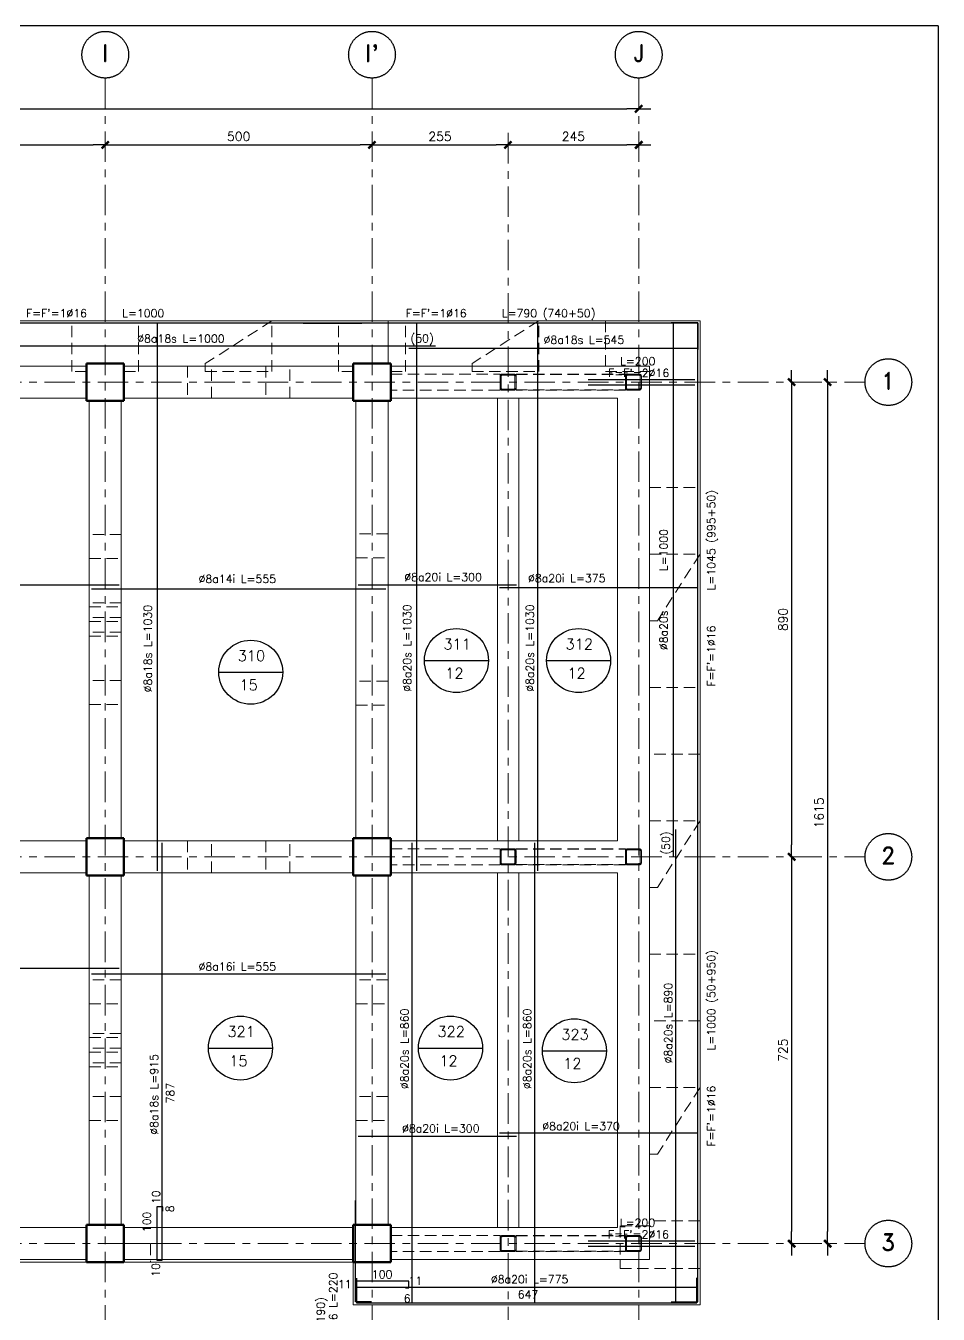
# Model space of a CAD drawing. Extents: x -4 to 6083, y -4 to 8624.
# Drawn here: x 4372 to 6083, y 6202 to 8618 of the extents above; entities that cross this region are included whole.
import ezdxf
from ezdxf.enums import TextEntityAlignment as Align
from ezdxf.xclip import XClip

# ---------------------------------------------------------------- set-up
doc = ezdxf.new("R2010")
doc.units = 0
doc.header["$LTSCALE"] = 45
doc.header["$MEASUREMENT"] = 0
doc.header["$XCLIPFRAME"] = 0
doc.linetypes.add('2017_67-102$0$Grid Line', pattern=[2.2225, 1.27, -0.3175, 0.3175, -0.3175])
doc.linetypes.add('2017_67-102$0$RLE-PROYECCION', pattern=[0.71438, 0.47625, -0.23813])
doc.layers.get('0').update_dxf_attribs({"linetype": 'CONTINUOUS'})
for name, color, linetype in [('2017_67-102$0$RLA-COTAS', 2, 'CONTINUOUS'), ('fe', 7, 'CONTINUOUS'), ('RLA-FORMATO', 7, 'CONTINUOUS'), ('RLA-LOSAS', 3, 'CONTINUOUS'), ('TEXTOS-SM', 3, 'CONTINUOUS'), ('TEXTOS50A', 3, 'CONTINUOUS')]:
    doc.layers.add(name, color=color, linetype=linetype)
for name, color, linetype, lineweight in [('2017_67-102$0$RLE-EJE', 3, 'CONTINUOUS', 25), ('2017_67-102$0$RLE-EJES', 1, '2017_67-102$0$Grid Line', 9), ('2017_67-102$0$RLE-LOSA', 3, 'CONTINUOUS', 15), ('2017_67-102$0$RLE-PILAR', 3, 'CONTINUOUS', 50), ('2017_67-102$0$RLE-PROYECCION', 2, '2017_67-102$0$RLE-PROYECCION', 15), ('2017_67-102$0$RLE-VIGA', 3, 'CONTINUOUS', 15)]:
    doc.layers.add(name, color=color, linetype=linetype, lineweight=lineweight)
doc.styles.add('2017_67-102$0$ROMAND', font='romand', dxfattribs={"height": 31.5})
doc.styles.add('2017_67-102$0$ROMANS', font='ROMANS.shx', dxfattribs={"height": 16.875})
doc.styles.add('ROMAND', font='romand', dxfattribs={"height": 31.5})
doc.styles.add('ROMANS0', font='romans.shx')
doc.dimstyles.new('2017_67-102$0$ING-75', dxfattribs={"dimscale": 75, "dimtxt": 0.27, "dimasz": 0.3, "dimexe": 0, "dimexo": 0, "dimgap": 0.1, "dimtad": 1, "dimdec": 1, "dimzin": 12, "dimdsep": 46, "dimtxsty": '2017_67-102$0$ROMANS', "dimblk": '2017_67-102$0$TICK1', "dimblk1": '2017_67-102$0$TICK1', "dimblk2": '2017_67-102$0$TICK1', "dimcen": 0.09, "dimclrd": 2, "dimclre": 1, "dimclrt": 3, "dimadec": 0, "dimazin": 0, "dimtfac": 1, "dimtdec": 0, "dimtix": 1, "dimtmove": 2, "dimatfit": 3, "dimldrblk": '2017_67-102$0$TICK1', "dimfxl": 0, "dimfxlon": 1, "dimtolj": 1, "dimtzin": 0, "dimarcsym": 0})

# ---------------------------------------------------------------- blocks, each defined once
blk = doc.blocks.new('2017_67-102$0$RLA-VIGAS-CAJONES - V_M_ 300x300x5-397154-2º')
at = {"layer": '2017_67-102$0$RLE-PROYECCION'}
for p, q in [((2375.5, 424.7), (2580.5, 424.7)), ((2375.5, 395.7), (2580.5, 395.7))]:
    blk.add_line(p, q, dxfattribs=at)
blk = doc.blocks.new('2017_67-102$0$RLA-VIGAS-CAJONES - V_M_ 300x300x5-394662-2º')
at = {"layer": '2017_67-102$0$RLE-PROYECCION'}
for p, q in [((2375.5, -1190.3), (2580.5, -1190.3)), ((2375.5, -1219.3), (2580.5, -1219.3))]:
    blk.add_line(p, q, dxfattribs=at)
blk = doc.blocks.new('2017_67-102$0$RLA-VIGAS-CAJONES - V_M_ 300x300x5-438199-2º')
at = {"layer": '2017_67-102$0$RLE-PROYECCION'}
for p, q in [((2375.3, -465.3), (2580.5, -465.3)), ((2375.3, -494.3), (2580.5, -494.3))]:
    blk.add_line(p, q, dxfattribs=at)
blk = doc.blocks.new('2017_67-102$0$TICK1')
at = {"color": 2}
for points in [[(0, 0), (-1, 0)], [(0, 0), (1, 0)]]:
    blk.add_lwpolyline(points, dxfattribs=at)
at = {"color": 2, "const_width": 0.2}
blk.add_lwpolyline([(-0.3, -0.3), (0.3, 0.3)], dxfattribs=at)
blk = doc.blocks.new('*D76')
at = {"layer": '2017_67-102$0$RLA-COTAS', "color": 2, "lineweight": -2, "transparency": 16777216}
blk.add_line((557.5, 4772.5), (5512.5, 4772.5), dxfattribs=at)
at = {"layer": '2017_67-102$0$RLA-COTAS', "color": 2, "lineweight": -2, "transparency": 16777216, "xscale": 22.5, "yscale": 22.5, "zscale": 22.5, "rotation": 180}
blk.add_blockref('2017_67-102$0$TICK1', (535, 4772.5), dxfattribs=at)
at = {"layer": '2017_67-102$0$RLA-COTAS', "color": 2, "lineweight": -2, "transparency": 16777216, "xscale": 22.5, "yscale": 22.5, "zscale": 22.5}
blk.add_blockref('2017_67-102$0$TICK1', (5535, 4772.5), dxfattribs=at)
at = {"layer": '2017_67-102$0$RLA-COTAS', "color": 3, "transparency": 16777216, "insert": (3035, 4788.4), "char_height": 16.88, "attachment_point": 5, "style": '2017_67-102$0$ROMANS'}
blk.add_mtext('\\A1;5000', dxfattribs=at)
blk = doc.blocks.new('*D85')
at = {"layer": '2017_67-102$0$RLA-COTAS', "color": 2, "lineweight": -2, "transparency": 16777216}
blk.add_line((4057.5, 4705), (4512.5, 4705), dxfattribs=at)
at = {"layer": '2017_67-102$0$RLA-COTAS', "color": 2, "lineweight": -2, "transparency": 16777216, "xscale": 22.5, "yscale": 22.5, "zscale": 22.5, "rotation": 180}
blk.add_blockref('2017_67-102$0$TICK1', (4035, 4705), dxfattribs=at)
at = {"layer": '2017_67-102$0$RLA-COTAS', "color": 2, "lineweight": -2, "transparency": 16777216, "xscale": 22.5, "yscale": 22.5, "zscale": 22.5}
blk.add_blockref('2017_67-102$0$TICK1', (4535, 4705), dxfattribs=at)
at = {"layer": '2017_67-102$0$RLA-COTAS', "color": 3, "transparency": 16777216, "insert": (4285, 4720.9), "char_height": 16.88, "attachment_point": 5, "style": '2017_67-102$0$ROMANS'}
blk.add_mtext('\\A1;500', dxfattribs=at)
blk = doc.blocks.new('*D86')
at = {"layer": '2017_67-102$0$RLA-COTAS', "color": 2, "lineweight": -2, "transparency": 16777216}
blk.add_line((4557.5, 4705), (5012.5, 4705), dxfattribs=at)
at = {"layer": '2017_67-102$0$RLA-COTAS', "color": 2, "lineweight": -2, "transparency": 16777216, "xscale": 22.5, "yscale": 22.5, "zscale": 22.5, "rotation": 180}
blk.add_blockref('2017_67-102$0$TICK1', (4535, 4705), dxfattribs=at)
at = {"layer": '2017_67-102$0$RLA-COTAS', "color": 2, "lineweight": -2, "transparency": 16777216, "xscale": 22.5, "yscale": 22.5, "zscale": 22.5}
blk.add_blockref('2017_67-102$0$TICK1', (5035, 4705), dxfattribs=at)
at = {"layer": '2017_67-102$0$RLA-COTAS', "color": 3, "transparency": 16777216, "insert": (4785, 4720.9), "char_height": 16.88, "attachment_point": 5, "style": '2017_67-102$0$ROMANS'}
blk.add_mtext('\\A1;500', dxfattribs=at)
blk = doc.blocks.new('*D87')
at = {"layer": '2017_67-102$0$RLA-COTAS', "color": 2, "lineweight": -2, "transparency": 16777216}
blk.add_line((5057.5, 4705), (5267.5, 4705), dxfattribs=at)
at = {"layer": '2017_67-102$0$RLA-COTAS', "color": 2, "lineweight": -2, "transparency": 16777216, "xscale": 22.5, "yscale": 22.5, "zscale": 22.5, "rotation": 180}
blk.add_blockref('2017_67-102$0$TICK1', (5035, 4705), dxfattribs=at)
at = {"layer": '2017_67-102$0$RLA-COTAS', "color": 2, "lineweight": -2, "transparency": 16777216, "xscale": 22.5, "yscale": 22.5, "zscale": 22.5}
blk.add_blockref('2017_67-102$0$TICK1', (5290, 4705), dxfattribs=at)
at = {"layer": '2017_67-102$0$RLA-COTAS', "color": 3, "transparency": 16777216, "insert": (5162.5, 4720.9), "char_height": 16.88, "attachment_point": 5, "style": '2017_67-102$0$ROMANS'}
blk.add_mtext('\\A1;255', dxfattribs=at)
blk = doc.blocks.new('*D88')
at = {"layer": '2017_67-102$0$RLA-COTAS', "color": 2, "lineweight": -2, "transparency": 16777216}
blk.add_line((5312.5, 4705), (5512.5, 4705), dxfattribs=at)
at = {"layer": '2017_67-102$0$RLA-COTAS', "color": 2, "lineweight": -2, "transparency": 16777216, "xscale": 22.5, "yscale": 22.5, "zscale": 22.5, "rotation": 180}
blk.add_blockref('2017_67-102$0$TICK1', (5290, 4705), dxfattribs=at)
at = {"layer": '2017_67-102$0$RLA-COTAS', "color": 2, "lineweight": -2, "transparency": 16777216, "xscale": 22.5, "yscale": 22.5, "zscale": 22.5}
blk.add_blockref('2017_67-102$0$TICK1', (5535, 4705), dxfattribs=at)
at = {"layer": '2017_67-102$0$RLA-COTAS', "color": 3, "transparency": 16777216, "insert": (5412.5, 4720.9), "char_height": 16.88, "attachment_point": 5, "style": '2017_67-102$0$ROMANS'}
blk.add_mtext('\\A1;245', dxfattribs=at)
blk = doc.blocks.new('*D109')
at = {"layer": '2017_67-102$0$RLA-COTAS', "color": 2, "lineweight": -2, "transparency": 16777216}
blk.add_line((5821.6, 4237.8), (5821.6, 3392.8), dxfattribs=at)
at = {"layer": '2017_67-102$0$RLA-COTAS', "color": 2, "lineweight": -2, "transparency": 16777216, "xscale": 22.5, "yscale": 22.5, "zscale": 22.5}
for p, rotation in [((5821.6, 4260.3), 90), ((5821.6, 3370.3), 270)]:
    blk.add_blockref('2017_67-102$0$TICK1', p, dxfattribs=dict(at, rotation=rotation))
at = {"layer": '2017_67-102$0$RLA-COTAS', "color": 3, "transparency": 16777216, "insert": (5805.6, 3815.3), "char_height": 16.88, "attachment_point": 5, "rotation": 90, "style": '2017_67-102$0$ROMANS'}
blk.add_mtext('\\A1;890', dxfattribs=at)
blk = doc.blocks.new('*D110')
at = {"layer": '2017_67-102$0$RLA-COTAS', "color": 2, "lineweight": -2, "transparency": 16777216}
blk.add_line((5821.6, 3347.8), (5821.6, 2667.8), dxfattribs=at)
at = {"layer": '2017_67-102$0$RLA-COTAS', "color": 2, "lineweight": -2, "transparency": 16777216, "xscale": 22.5, "yscale": 22.5, "zscale": 22.5}
for p, rotation in [((5821.6, 3370.3), 90), ((5821.6, 2645.3), 270)]:
    blk.add_blockref('2017_67-102$0$TICK1', p, dxfattribs=dict(at, rotation=rotation))
at = {"layer": '2017_67-102$0$RLA-COTAS', "color": 3, "transparency": 16777216, "insert": (5805.6, 3007.8), "char_height": 16.88, "attachment_point": 5, "rotation": 90, "style": '2017_67-102$0$ROMANS'}
blk.add_mtext('\\A1;725', dxfattribs=at)
blk = doc.blocks.new('*D124')
at = {"layer": '2017_67-102$0$RLA-COTAS', "color": 2, "lineweight": -2, "transparency": 16777216}
blk.add_line((5889.1, 4237.8), (5889.1, 2667.8), dxfattribs=at)
at = {"layer": '2017_67-102$0$RLA-COTAS', "color": 2, "lineweight": -2, "transparency": 16777216, "xscale": 22.5, "yscale": 22.5, "zscale": 22.5}
for p, rotation in [((5889.1, 4260.3), 90), ((5889.1, 2645.3), 270)]:
    blk.add_blockref('2017_67-102$0$TICK1', p, dxfattribs=dict(at, rotation=rotation))
at = {"layer": '2017_67-102$0$RLA-COTAS', "color": 3, "transparency": 16777216, "insert": (5873.1, 3452.8), "char_height": 16.88, "attachment_point": 5, "rotation": 90, "style": '2017_67-102$0$ROMANS'}
blk.add_mtext('\\A1;1615', dxfattribs=at)
blk = doc.blocks.new('2017_67-102')
at = {"layer": '2017_67-102$0$RLE-EJE'}
for centre in [(4534.97, 4874.08), (5034.97, 4874.08), (5534.97, 4874.08), (6002.98, 4260.35), (6002.98, 3370.35), (6002.98, 2645.33)]:
    blk.add_circle(centre, 43.75, dxfattribs=at)
at = {"layer": '2017_67-102$0$RLE-EJES'}
for p, q in [((4534.97, 4830.33), (4534.97, 1748.33)), ((5034.97, 4830.33), (5034.97, 1748.33)), ((5534.97, 4830.33), (5534.97, 1748.33)), ((5289.97, 4727.35), (5289.97, 1860.35)), ((120.23, 4260.35), (5959.23, 4260.35)), ((120.23, 3370.35), (5959.23, 3370.35)), ((120.23, 2645.33), (5959.23, 2645.33))]:
    blk.add_line(p, q, dxfattribs=at)
at = {"layer": '2017_67-102$0$RLE-LOSA'}
for p, q in [((499.97, 4375.33), (5064.97, 4375.33)), ((5064.97, 4375.33), (5064.97, 4295.33)), ((5064.97, 4375.33), (5649.96, 4375.33)), ((5649.96, 4375.33), (5649.96, 2530.33)), ((5064.97, 3405.35), (5064.97, 3405.33)), ((4499.97, 2610.33), (3569.97, 2610.33)), ((4999.97, 2610.35), (4569.97, 2610.35)), ((4999.97, 2610.33), (4999.97, 2530.33)), ((5649.96, 2530.33), (4999.97, 2530.33))]:
    blk.add_line(p, q, dxfattribs=at)
at = {"layer": '2017_67-102$0$RLE-PILAR'}
for p, q in [((4499.97, 4295.33), (4569.97, 4295.33)), ((4499.97, 4225.33), (4499.97, 4295.33)), ((4569.97, 4295.33), (4569.97, 4225.33)), ((4999.97, 4295.33), (5069.97, 4295.33)), ((4999.97, 4225.33), (4999.97, 4295.33)), ((5069.97, 4295.33), (5069.97, 4225.33)), ((4569.97, 4225.33), (4499.97, 4225.33)), ((5069.97, 4225.33), (4999.97, 4225.33)), ((4499.97, 3405.33), (4569.97, 3405.33)), ((4499.97, 3335.33), (4499.97, 3405.33)), ((4569.97, 3405.33), (4569.97, 3335.33)), ((4999.97, 3405.33), (5069.97, 3405.33)), ((4999.97, 3335.33), (4999.97, 3405.33)), ((5069.97, 3405.33), (5069.97, 3335.33)), ((4569.97, 3335.33), (4499.97, 3335.33)), ((5069.97, 3335.33), (4999.97, 3335.33)), ((4499.97, 2680.33), (4569.97, 2680.33)), ((4499.97, 2610.33), (4499.97, 2680.33)), ((4569.97, 2680.33), (4569.97, 2610.33)), ((4999.97, 2680.33), (5069.97, 2680.33)), ((4999.97, 2610.33), (4999.97, 2680.33)), ((5069.97, 2680.33), (5069.97, 2610.33)), ((4569.97, 2610.33), (4499.97, 2610.33)), ((5069.97, 2610.33), (4999.97, 2610.33))]:
    blk.add_line(p, q, dxfattribs=at)
at = {"layer": '2017_67-102$0$RLE-PROYECCION'}
for p, q in [((4689.13, 4290.35), (4689.13, 4230.35)), ((4734.13, 4230.35), (4734.13, 4290.35)), ((4835.8, 4290.35), (4835.8, 4230.35)), ((4880.8, 4230.35), (4880.8, 4290.35)), ((5069.97, 4275.35), (5274.97, 4275.35)), ((5274.97, 4274.35), (5274.97, 4246.35)), ((5274.97, 4249.35), (5274.97, 4271.35)), ((5274.97, 4271.35), (5274.97, 4249.35)), ((5276.97, 4271.35), (5276.97, 4249.35)), ((5276.97, 4249.35), (5276.97, 4271.35)), ((5278.97, 4275.35), (5300.97, 4275.35)), ((5300.97, 4275.35), (5278.97, 4275.35)), ((5300.97, 4273.35), (5278.97, 4273.35)), ((5278.97, 4273.35), (5300.97, 4273.35)), ((5302.97, 4249.35), (5302.97, 4271.35)), ((5302.97, 4271.35), (5302.97, 4249.35)), ((5304.97, 4275.35), (5509.96, 4275.35)), ((5304.97, 4274.35), (5304.97, 4246.35)), ((5304.97, 4246.35), (5304.97, 4274.35)), ((5304.97, 4246.35), (5304.97, 4274.35)), ((5304.97, 4274.35), (5304.97, 4246.35)), ((5304.97, 4271.35), (5304.97, 4249.35)), ((5304.97, 4249.35), (5304.97, 4271.35)), ((5509.96, 4246.35), (5509.96, 4274.35)), ((5509.96, 4274.35), (5509.96, 4246.35)), ((5509.96, 4274.35), (5509.96, 4246.35)), ((5509.96, 4246.35), (5509.96, 4274.35)), ((5509.96, 4249.35), (5509.96, 4271.35)), ((5509.96, 4271.35), (5509.96, 4249.35)), ((5511.96, 4271.35), (5511.96, 4249.35)), ((5511.96, 4249.35), (5511.96, 4271.35)), ((5513.96, 4275.35), (5535.96, 4275.35)), ((5535.96, 4275.35), (5513.96, 4275.35)), ((5535.96, 4273.35), (5513.96, 4273.35)), ((5513.96, 4273.35), (5535.96, 4273.35)), ((5537.96, 4249.35), (5537.96, 4271.35)), ((5537.96, 4271.35), (5537.96, 4249.35)), ((5539.96, 4271.35), (5539.96, 4249.35)), ((5539.96, 4249.35), (5539.96, 4271.35)), ((5274.97, 4245.35), (5069.97, 4245.35)), ((5278.97, 4247.35), (5300.97, 4247.35)), ((5300.97, 4247.35), (5278.97, 4247.35)), ((5300.97, 4245.35), (5278.97, 4245.35)), ((5278.97, 4245.35), (5300.97, 4245.35)), ((5509.96, 4245.35), (5304.97, 4245.35)), ((5513.96, 4247.35), (5535.96, 4247.35)), ((5535.96, 4247.35), (5513.96, 4247.35)), ((5535.96, 4245.35), (5513.96, 4245.35)), ((5513.96, 4245.35), (5535.96, 4245.35)), ((4564.97, 3974.51), (4504.97, 3974.51)), ((5064.97, 3976.18), (5004.97, 3976.18)), ((4504.97, 3929.51), (4564.97, 3929.51)), ((5004.97, 3931.18), (5064.97, 3931.18)), ((4564.97, 3846.6), (4504.97, 3846.6)), ((4504.97, 3839.1), (4564.97, 3839.1)), ((4564.97, 3819.1), (4504.97, 3819.1)), ((4504.97, 3811.6), (4564.97, 3811.6)), ((4564.97, 3791.6), (4504.97, 3791.6)), ((4504.97, 3784.1), (4564.97, 3784.1)), ((4564.97, 3701.18), (4504.97, 3701.18)), ((5064.97, 3699.51), (5004.97, 3699.51)), ((4504.97, 3656.18), (4564.97, 3656.18)), ((5004.97, 3654.51), (5064.97, 3654.51)), ((4689.13, 3400.35), (4689.13, 3340.35)), ((4734.13, 3340.35), (4734.13, 3400.35)), ((4835.8, 3400.35), (4835.8, 3340.35)), ((4880.8, 3340.35), (4880.8, 3400.35)), ((5069.97, 3385.35), (5275.15, 3385.35)), ((5275.15, 3384.35), (5275.15, 3356.35)), ((5300.97, 3385.35), (5278.97, 3385.35)), ((5278.97, 3385.34), (5300.97, 3385.34)), ((5278.97, 3383.35), (5300.97, 3383.35)), ((5300.97, 3383.34), (5278.97, 3383.34)), ((5304.78, 3385.35), (5509.97, 3385.35)), ((5304.78, 3384.35), (5304.78, 3356.35)), ((5304.78, 3356.35), (5304.78, 3384.35)), ((5304.78, 3356.35), (5304.78, 3384.35)), ((5304.78, 3384.35), (5304.78, 3356.35)), ((5509.97, 3356.35), (5509.97, 3384.35)), ((5509.97, 3384.35), (5509.97, 3356.35)), ((5509.97, 3384.35), (5509.97, 3356.35)), ((5509.97, 3356.35), (5509.97, 3384.35)), ((5535.96, 3385.35), (5513.96, 3385.35)), ((5513.96, 3385.33), (5535.96, 3385.33)), ((5513.96, 3383.35), (5535.96, 3383.35)), ((5535.96, 3383.33), (5513.96, 3383.33)), ((5274.97, 3381.34), (5274.97, 3381.35)), ((5274.97, 3381.35), (5274.97, 3359.35)), ((5274.97, 3359.34), (5274.97, 3381.34)), ((5276.97, 3359.35), (5276.97, 3381.35)), ((5276.97, 3381.34), (5276.97, 3359.34)), ((5302.97, 3381.35), (5302.97, 3359.35)), ((5302.97, 3359.34), (5302.97, 3381.34)), ((5304.97, 3381.35), (5304.97, 3381.34)), ((5304.97, 3359.35), (5304.97, 3381.35)), ((5304.97, 3381.34), (5304.97, 3359.34)), ((5509.96, 3381.33), (5509.96, 3381.35)), ((5509.96, 3381.35), (5509.96, 3359.35)), ((5509.96, 3359.33), (5509.96, 3381.33)), ((5511.96, 3359.35), (5511.96, 3381.35)), ((5511.96, 3381.33), (5511.96, 3359.33)), ((5537.96, 3381.35), (5537.96, 3359.35)), ((5537.96, 3359.33), (5537.96, 3381.33)), ((5539.96, 3381.35), (5539.96, 3381.33)), ((5539.96, 3359.35), (5539.96, 3381.35)), ((5539.96, 3381.33), (5539.96, 3359.33)), ((5275.15, 3355.35), (5069.97, 3355.35)), ((5300.97, 3357.35), (5278.97, 3357.35)), ((5278.97, 3357.34), (5300.97, 3357.34)), ((5278.97, 3355.35), (5300.97, 3355.35)), ((5300.97, 3355.34), (5278.97, 3355.34)), ((5509.97, 3355.35), (5304.78, 3355.35)), ((5535.96, 3357.35), (5513.96, 3357.35)), ((5513.96, 3357.33), (5535.96, 3357.33)), ((5513.96, 3355.35), (5535.96, 3355.35)), ((5535.96, 3355.33), (5513.96, 3355.33)), ((4564.97, 3139.51), (4504.97, 3139.51)), ((5064.97, 3139.51), (5004.97, 3139.51)), ((4504.97, 3094.51), (4564.97, 3094.51)), ((5004.97, 3094.51), (5064.97, 3094.51)), ((4564.97, 3039.09), (4504.97, 3039.09)), ((4504.97, 3031.59), (4564.97, 3031.59)), ((4564.97, 3011.59), (4504.97, 3011.59)), ((4504.97, 3004.09), (4564.97, 3004.09)), ((4564.97, 2984.09), (4504.97, 2984.09)), ((4504.97, 2976.59), (4564.97, 2976.59)), ((4564.97, 2921.17), (4504.97, 2921.17)), ((5064.97, 2921.17), (5004.97, 2921.17)), ((4504.97, 2876.17), (4564.97, 2876.17)), ((5004.97, 2876.17), (5064.97, 2876.17)), ((5069.97, 2660.35), (5274.97, 2660.35)), ((5274.97, 2659.35), (5274.97, 2631.35)), ((5274.97, 2659.35), (5274.97, 2631.35)), ((5278.97, 2660.34), (5300.97, 2660.34)), ((5300.97, 2660.33), (5278.97, 2660.33)), ((5300.97, 2658.34), (5278.97, 2658.34)), ((5278.97, 2658.33), (5300.97, 2658.33)), ((5304.97, 2660.35), (5509.97, 2660.35)), ((5304.97, 2659.35), (5304.97, 2631.35)), ((5304.97, 2631.35), (5304.97, 2659.35)), ((5304.97, 2631.35), (5304.97, 2659.35)), ((5304.97, 2659.35), (5304.97, 2631.35)), ((5509.97, 2631.35), (5509.97, 2659.35)), ((5509.97, 2659.35), (5509.97, 2631.35)), ((5509.97, 2659.35), (5509.97, 2631.35)), ((5509.97, 2631.35), (5509.97, 2659.35)), ((5513.96, 2660.33), (5535.96, 2660.33)), ((5535.96, 2660.33), (5513.96, 2660.33)), ((5535.96, 2658.33), (5513.96, 2658.33)), ((5513.96, 2658.33), (5535.96, 2658.33)), ((4569.97, 2610.33), (4569.97, 2645.35)), ((4569.97, 2645.35), (4619.97, 2645.33)), ((4619.97, 2645.33), (4619.97, 2610.33)), ((5274.97, 2634.34), (5274.97, 2656.34)), ((5274.97, 2656.33), (5274.97, 2634.33)), ((5274.97, 2634.33), (5274.97, 2634.34)), ((5276.97, 2656.34), (5276.97, 2634.34)), ((5276.97, 2634.33), (5276.97, 2656.33)), ((5302.97, 2634.34), (5302.97, 2656.34)), ((5302.97, 2656.33), (5302.97, 2634.33)), ((5304.97, 2656.34), (5304.97, 2634.34)), ((5304.97, 2634.33), (5304.97, 2656.33)), ((5304.97, 2634.34), (5304.97, 2634.33)), ((5509.96, 2634.33), (5509.96, 2656.33)), ((5509.96, 2656.33), (5509.96, 2634.33)), ((5511.96, 2656.33), (5511.96, 2634.33)), ((5511.96, 2634.33), (5511.96, 2656.33)), ((5537.96, 2634.33), (5537.96, 2656.33)), ((5537.96, 2656.33), (5537.96, 2634.33)), ((5539.96, 2656.33), (5539.96, 2634.33)), ((5539.96, 2634.33), (5539.96, 2656.33)), ((4569.97, 2610.33), (4619.97, 2610.33)), ((5274.97, 2630.35), (5069.97, 2630.35)), ((5278.97, 2632.34), (5300.97, 2632.34)), ((5300.97, 2632.33), (5278.97, 2632.33)), ((5300.97, 2630.34), (5278.97, 2630.34)), ((5278.97, 2630.33), (5300.97, 2630.33)), ((5509.97, 2630.35), (5304.97, 2630.35)), ((5513.96, 2632.33), (5535.96, 2632.33)), ((5535.96, 2632.33), (5513.96, 2632.33)), ((5535.96, 2630.33), (5513.96, 2630.33)), ((5513.96, 2630.33), (5535.96, 2630.33))]:
    blk.add_line(p, q, dxfattribs=at)
for points in [[(4499.97, 4280.33), (4472.47, 4280.33), (4472.47, 4375.33)], [(4569.97, 4280.33), (4597.47, 4280.33), (4597.47, 4375.33)], [(4999.97, 4280.33), (4972.47, 4280.33), (4972.47, 4375.33)], [(5069.97, 4280.33), (5097.47, 4280.33), (5097.47, 4375.33)], [(5472.47, 4375.33), (5472.51, 4280.33), (5554.97, 4280.33), (5554.96, 4062.83), (5649.96, 4062.83)], [(5649.98, 2687.83), (5554.96, 2687.83), (5554.93, 2678.35), (5499.97, 2678.35)], [(5499.97, 2678.35), (5499.97, 2598.35), (5649.98, 2598.35)]]:
    blk.add_lwpolyline(points, dxfattribs=at)
for points in [[(4722.49, 4295.26), (4722.49, 4280.29), (4847.49, 4280.29), (4847.49, 4375.26)], [(5222.49, 4295.3), (5222.49, 4280.33), (5347.49, 4280.33), (5347.49, 4375.3)], [(5554.96, 3937.83), (5649.96, 3937.83), (5569.97, 3812.82), (5554.97, 3812.82)], [(5554.97, 3687.82), (5649.97, 3687.82), (5649.97, 3562.83), (5554.97, 3562.83)], [(5554.96, 3437.81), (5649.96, 3437.81), (5569.97, 3312.8), (5554.97, 3312.8)], [(5554.96, 3187.82), (5649.98, 3187.82), (5649.98, 3062.83), (5554.96, 3062.83)], [(5554.96, 2937.79), (5649.96, 2937.79), (5569.97, 2812.79), (5554.97, 2812.79)]]:
    blk.add_lwpolyline(points, close=True, dxfattribs=at)
at = {"layer": '2017_67-102$0$RLE-PROYECCION', "flags": 128}
for points in [[(5274.97, 4275.35), (5274.97, 4275.33), (5274.97, 4275.27), (5274.97, 4275.18), (5274.97, 4275.05), (5274.97, 4274.9), (5274.97, 4274.73), (5274.97, 4274.54), (5274.97, 4274.35)], [(5304.97, 4275.35), (5304.97, 4275.33), (5304.97, 4275.27), (5304.97, 4275.18), (5304.97, 4275.05), (5304.97, 4274.9), (5304.97, 4274.73), (5304.97, 4274.54), (5304.97, 4274.35)], [(5304.97, 4274.35), (5304.97, 4274.54), (5304.97, 4274.73), (5304.97, 4274.9), (5304.97, 4275.05), (5304.97, 4275.18), (5304.97, 4275.27), (5304.97, 4275.33), (5304.97, 4275.35)], [(5304.97, 4274.85), (5304.97, 4274.84), (5304.97, 4274.81), (5304.97, 4274.76), (5304.97, 4274.7), (5304.97, 4274.62), (5304.97, 4274.54), (5304.97, 4274.44), (5304.97, 4274.35)], [(5304.97, 4274.35), (5304.97, 4274.44), (5304.97, 4274.54), (5304.97, 4274.62), (5304.97, 4274.7), (5304.97, 4274.76), (5304.97, 4274.81), (5304.97, 4274.84), (5304.97, 4274.85)], [(5509.96, 4274.35), (5509.96, 4274.54), (5509.96, 4274.73), (5509.96, 4274.9), (5509.96, 4275.05), (5509.96, 4275.18), (5509.96, 4275.27), (5509.96, 4275.33), (5509.96, 4275.35)], [(5509.96, 4275.35), (5509.96, 4275.33), (5509.96, 4275.27), (5509.96, 4275.18), (5509.96, 4275.05), (5509.96, 4274.9), (5509.96, 4274.73), (5509.96, 4274.54), (5509.96, 4274.35)], [(5509.96, 4274.35), (5509.96, 4274.44), (5509.96, 4274.54), (5509.96, 4274.62), (5509.96, 4274.7), (5509.96, 4274.76), (5509.96, 4274.81), (5509.96, 4274.84), (5509.96, 4274.85)], [(5509.96, 4274.85), (5509.96, 4274.84), (5509.96, 4274.81), (5509.96, 4274.76), (5509.96, 4274.7), (5509.96, 4274.62), (5509.96, 4274.54), (5509.96, 4274.44), (5509.96, 4274.35)], [(5274.97, 4246.35), (5274.97, 4246.15), (5274.97, 4245.96), (5274.97, 4245.79), (5274.97, 4245.64), (5274.97, 4245.51), (5274.97, 4245.42), (5274.97, 4245.37), (5274.97, 4245.35)], [(5304.97, 4246.35), (5304.97, 4246.15), (5304.97, 4245.96), (5304.97, 4245.79), (5304.97, 4245.64), (5304.97, 4245.51), (5304.97, 4245.42), (5304.97, 4245.37), (5304.97, 4245.35)], [(5304.97, 4245.35), (5304.97, 4245.37), (5304.97, 4245.42), (5304.97, 4245.51), (5304.97, 4245.64), (5304.97, 4245.79), (5304.97, 4245.96), (5304.97, 4246.15), (5304.97, 4246.35)], [(5304.97, 4245.85), (5304.97, 4245.86), (5304.97, 4245.88), (5304.97, 4245.93), (5304.97, 4245.99), (5304.97, 4246.07), (5304.97, 4246.15), (5304.97, 4246.25), (5304.97, 4246.35)], [(5304.97, 4246.35), (5304.97, 4246.25), (5304.97, 4246.15), (5304.97, 4246.07), (5304.97, 4245.99), (5304.97, 4245.93), (5304.97, 4245.88), (5304.97, 4245.86), (5304.97, 4245.85)], [(5509.96, 4245.35), (5509.96, 4245.37), (5509.96, 4245.42), (5509.96, 4245.51), (5509.96, 4245.64), (5509.96, 4245.79), (5509.96, 4245.96), (5509.96, 4246.15), (5509.96, 4246.35)], [(5509.96, 4246.35), (5509.96, 4246.15), (5509.96, 4245.96), (5509.96, 4245.79), (5509.96, 4245.64), (5509.96, 4245.51), (5509.96, 4245.42), (5509.96, 4245.37), (5509.96, 4245.35)], [(5509.96, 4246.35), (5509.96, 4246.25), (5509.96, 4246.15), (5509.96, 4246.07), (5509.96, 4245.99), (5509.96, 4245.93), (5509.96, 4245.88), (5509.96, 4245.86), (5509.96, 4245.85)], [(5509.96, 4245.85), (5509.96, 4245.86), (5509.96, 4245.88), (5509.96, 4245.93), (5509.96, 4245.99), (5509.96, 4246.07), (5509.96, 4246.15), (5509.96, 4246.25), (5509.96, 4246.35)], [(5275.15, 3385.35), (5275.15, 3385.33), (5275.15, 3385.27), (5275.15, 3385.18), (5275.15, 3385.05), (5275.15, 3384.9), (5275.15, 3384.73), (5275.15, 3384.54), (5275.15, 3384.35)], [(5304.78, 3385.35), (5304.78, 3385.33), (5304.78, 3385.27), (5304.78, 3385.18), (5304.78, 3385.05), (5304.78, 3384.9), (5304.78, 3384.73), (5304.78, 3384.54), (5304.78, 3384.35)], [(5304.78, 3384.35), (5304.78, 3384.54), (5304.78, 3384.73), (5304.78, 3384.9), (5304.78, 3385.05), (5304.78, 3385.18), (5304.78, 3385.27), (5304.78, 3385.33), (5304.78, 3385.35)], [(5304.78, 3384.85), (5304.78, 3384.84), (5304.78, 3384.81), (5304.78, 3384.76), (5304.78, 3384.7), (5304.78, 3384.62), (5304.78, 3384.54), (5304.78, 3384.44), (5304.78, 3384.35)], [(5304.78, 3384.35), (5304.78, 3384.44), (5304.78, 3384.54), (5304.78, 3384.62), (5304.78, 3384.7), (5304.78, 3384.76), (5304.78, 3384.81), (5304.78, 3384.84), (5304.78, 3384.85)], [(5509.97, 3384.35), (5509.97, 3384.54), (5509.97, 3384.73), (5509.97, 3384.9), (5509.97, 3385.05), (5509.97, 3385.18), (5509.97, 3385.27), (5509.97, 3385.33), (5509.97, 3385.35)], [(5509.97, 3385.35), (5509.97, 3385.33), (5509.97, 3385.27), (5509.97, 3385.18), (5509.97, 3385.05), (5509.97, 3384.9), (5509.97, 3384.73), (5509.97, 3384.54), (5509.97, 3384.35)], [(5509.97, 3384.35), (5509.97, 3384.44), (5509.97, 3384.54), (5509.97, 3384.62), (5509.97, 3384.7), (5509.97, 3384.76), (5509.97, 3384.81), (5509.97, 3384.84), (5509.97, 3384.85)], [(5509.97, 3384.85), (5509.97, 3384.84), (5509.97, 3384.81), (5509.97, 3384.76), (5509.97, 3384.7), (5509.97, 3384.62), (5509.97, 3384.54), (5509.97, 3384.44), (5509.97, 3384.35)], [(5275.15, 3356.35), (5275.15, 3356.15), (5275.15, 3355.96), (5275.15, 3355.79), (5275.15, 3355.64), (5275.15, 3355.51), (5275.15, 3355.42), (5275.15, 3355.37), (5275.15, 3355.35)], [(5304.78, 3356.35), (5304.78, 3356.15), (5304.78, 3355.96), (5304.78, 3355.79), (5304.78, 3355.64), (5304.78, 3355.51), (5304.78, 3355.42), (5304.78, 3355.37), (5304.78, 3355.35)], [(5304.78, 3355.35), (5304.78, 3355.37), (5304.78, 3355.42), (5304.78, 3355.51), (5304.78, 3355.64), (5304.78, 3355.79), (5304.78, 3355.96), (5304.78, 3356.15), (5304.78, 3356.35)], [(5304.78, 3355.85), (5304.78, 3355.86), (5304.78, 3355.88), (5304.78, 3355.93), (5304.78, 3355.99), (5304.78, 3356.07), (5304.78, 3356.15), (5304.78, 3356.25), (5304.78, 3356.35)], [(5304.78, 3356.35), (5304.78, 3356.25), (5304.78, 3356.15), (5304.78, 3356.07), (5304.78, 3355.99), (5304.78, 3355.93), (5304.78, 3355.88), (5304.78, 3355.86), (5304.78, 3355.85)], [(5509.97, 3355.35), (5509.97, 3355.37), (5509.97, 3355.42), (5509.97, 3355.51), (5509.97, 3355.64), (5509.97, 3355.79), (5509.97, 3355.96), (5509.97, 3356.15), (5509.97, 3356.35)], [(5509.97, 3356.35), (5509.97, 3356.15), (5509.97, 3355.96), (5509.97, 3355.79), (5509.97, 3355.64), (5509.97, 3355.51), (5509.97, 3355.42), (5509.97, 3355.37), (5509.97, 3355.35)], [(5509.97, 3356.35), (5509.97, 3356.25), (5509.97, 3356.15), (5509.97, 3356.07), (5509.97, 3355.99), (5509.97, 3355.93), (5509.97, 3355.88), (5509.97, 3355.86), (5509.97, 3355.85)], [(5509.97, 3355.85), (5509.97, 3355.86), (5509.97, 3355.88), (5509.97, 3355.93), (5509.97, 3355.99), (5509.97, 3356.07), (5509.97, 3356.15), (5509.97, 3356.25), (5509.97, 3356.35)], [(5274.97, 2660.35), (5274.97, 2660.33), (5274.97, 2660.27), (5274.97, 2660.18), (5274.97, 2660.05), (5274.97, 2659.9), (5274.97, 2659.73), (5274.97, 2659.54), (5274.97, 2659.35)], [(5304.97, 2660.35), (5304.97, 2660.33), (5304.97, 2660.27), (5304.97, 2660.18), (5304.97, 2660.05), (5304.97, 2659.9), (5304.97, 2659.73), (5304.97, 2659.54), (5304.97, 2659.35)], [(5304.97, 2659.35), (5304.97, 2659.54), (5304.97, 2659.73), (5304.97, 2659.9), (5304.97, 2660.05), (5304.97, 2660.18), (5304.97, 2660.27), (5304.97, 2660.33), (5304.97, 2660.35)], [(5304.97, 2659.85), (5304.97, 2659.84), (5304.97, 2659.81), (5304.97, 2659.76), (5304.97, 2659.7), (5304.97, 2659.62), (5304.97, 2659.54), (5304.97, 2659.44), (5304.97, 2659.35)], [(5304.97, 2659.35), (5304.97, 2659.44), (5304.97, 2659.54), (5304.97, 2659.62), (5304.97, 2659.7), (5304.97, 2659.76), (5304.97, 2659.81), (5304.97, 2659.84), (5304.97, 2659.85)], [(5509.97, 2659.35), (5509.97, 2659.54), (5509.97, 2659.73), (5509.97, 2659.9), (5509.97, 2660.05), (5509.97, 2660.18), (5509.97, 2660.27), (5509.97, 2660.33), (5509.97, 2660.35)], [(5509.97, 2660.35), (5509.97, 2660.33), (5509.97, 2660.27), (5509.97, 2660.18), (5509.97, 2660.05), (5509.97, 2659.9), (5509.97, 2659.73), (5509.97, 2659.54), (5509.97, 2659.35)], [(5509.97, 2659.35), (5509.97, 2659.44), (5509.97, 2659.54), (5509.97, 2659.62), (5509.97, 2659.7), (5509.97, 2659.76), (5509.97, 2659.81), (5509.97, 2659.84), (5509.97, 2659.85)], [(5509.97, 2659.85), (5509.97, 2659.84), (5509.97, 2659.81), (5509.97, 2659.76), (5509.97, 2659.7), (5509.97, 2659.62), (5509.97, 2659.54), (5509.97, 2659.44), (5509.97, 2659.35)], [(5274.97, 2631.35), (5274.97, 2631.15), (5274.97, 2630.96), (5274.97, 2630.79), (5274.97, 2630.64), (5274.97, 2630.51), (5274.97, 2630.42), (5274.97, 2630.37), (5274.97, 2630.35)], [(5304.97, 2631.35), (5304.97, 2631.15), (5304.97, 2630.96), (5304.97, 2630.79), (5304.97, 2630.64), (5304.97, 2630.51), (5304.97, 2630.42), (5304.97, 2630.37), (5304.97, 2630.35)], [(5304.97, 2630.35), (5304.97, 2630.37), (5304.97, 2630.42), (5304.97, 2630.51), (5304.97, 2630.64), (5304.97, 2630.79), (5304.97, 2630.96), (5304.97, 2631.15), (5304.97, 2631.35)], [(5304.97, 2630.85), (5304.97, 2630.86), (5304.97, 2630.88), (5304.97, 2630.93), (5304.97, 2630.99), (5304.97, 2631.07), (5304.97, 2631.15), (5304.97, 2631.25), (5304.97, 2631.35)], [(5304.97, 2631.35), (5304.97, 2631.25), (5304.97, 2631.15), (5304.97, 2631.07), (5304.97, 2630.99), (5304.97, 2630.93), (5304.97, 2630.88), (5304.97, 2630.86), (5304.97, 2630.85)], [(5509.97, 2630.35), (5509.97, 2630.37), (5509.97, 2630.42), (5509.97, 2630.51), (5509.97, 2630.64), (5509.97, 2630.79), (5509.97, 2630.96), (5509.97, 2631.15), (5509.97, 2631.35)], [(5509.97, 2631.35), (5509.97, 2631.15), (5509.97, 2630.96), (5509.97, 2630.79), (5509.97, 2630.64), (5509.97, 2630.51), (5509.97, 2630.42), (5509.97, 2630.37), (5509.97, 2630.35)], [(5509.97, 2631.35), (5509.97, 2631.25), (5509.97, 2631.15), (5509.97, 2631.07), (5509.97, 2630.99), (5509.97, 2630.93), (5509.97, 2630.88), (5509.97, 2630.86), (5509.97, 2630.85)], [(5509.97, 2630.85), (5509.97, 2630.86), (5509.97, 2630.88), (5509.97, 2630.93), (5509.97, 2630.99), (5509.97, 2631.07), (5509.97, 2631.15), (5509.97, 2631.25), (5509.97, 2631.35)]]:
    blk.add_lwpolyline(points, dxfattribs=at)
at = {"layer": '2017_67-102$0$RLE-PROYECCION'}
for centre, radius, start, end in [((5278.97, 4271.35), 4, 90, 180), ((5278.97, 4271.35), 4, 90, 180), ((5278.97, 4271.35), 2, 90, 180), ((5278.97, 4271.35), 2, 90, 180), ((5300.97, 4271.35), 4, 0, 90), ((5300.97, 4271.35), 4, 0, 90), ((5300.97, 4271.35), 2, 0, 90), ((5300.97, 4271.35), 2, 0, 90), ((5513.96, 4271.35), 4, 90, 180), ((5513.96, 4271.35), 4, 90, 180), ((5513.96, 4271.35), 2, 90, 180), ((5513.96, 4271.35), 2, 90, 180), ((5535.96, 4271.35), 4, 0, 90), ((5535.96, 4271.35), 4, 0, 90), ((5535.96, 4271.35), 2, 0, 90), ((5535.96, 4271.35), 2, 0, 90), ((5278.97, 4249.35), 4, 180, 270), ((5278.97, 4249.35), 4, 180, 270), ((5278.97, 4249.35), 2, 180, 270), ((5278.97, 4249.35), 2, 180, 270), ((5300.97, 4249.35), 4, 270, 0), ((5300.97, 4249.35), 2, 270, 0), ((5300.97, 4249.35), 4, 270, 0), ((5300.97, 4249.35), 2, 270, 0), ((5513.96, 4249.35), 4, 180, 270), ((5513.96, 4249.35), 4, 180, 270), ((5513.96, 4249.35), 2, 180, 270), ((5513.96, 4249.35), 2, 180, 270), ((5535.96, 4249.35), 4, 270, 0), ((5535.96, 4249.35), 2, 270, 0), ((5535.96, 4249.35), 4, 270, 0), ((5535.96, 4249.35), 2, 270, 0), ((5278.97, 3381.35), 4, 90.00049, 180.00049), ((5278.97, 3381.34), 4, 90.00049, 180.00049), ((5278.97, 3381.35), 2, 90.00049, 180.00049), ((5278.97, 3381.34), 2, 90.00049, 180.00049), ((5300.97, 3381.35), 4, 0.00049, 90.00049), ((5300.97, 3381.34), 4, 0.00049, 90.00049), ((5300.97, 3381.35), 2, 0.00049, 90.00049), ((5300.97, 3381.34), 2, 0.00049, 90.00049), ((5513.96, 3381.35), 4, 90, 180), ((5513.96, 3381.33), 4, 90, 180), ((5513.96, 3381.35), 2, 90, 180), ((5513.96, 3381.33), 2, 90, 180), ((5535.96, 3381.35), 4, 360, 90), ((5535.96, 3381.33), 4, 360, 90), ((5535.96, 3381.35), 2, 360, 90), ((5535.96, 3381.33), 2, 360, 90), ((5278.97, 3359.35), 4, 180.00049, 270.00049), ((5278.97, 3359.34), 4, 180.00049, 270.00049), ((5278.97, 3359.35), 2, 180.00049, 270.00049), ((5278.97, 3359.34), 2, 180.00049, 270.00049), ((5300.97, 3359.35), 4, 270.00049, 0.00049), ((5300.97, 3359.35), 2, 270.00049, 0.00049), ((5300.97, 3359.34), 4, 270.00049, 0.00049), ((5300.97, 3359.34), 2, 270.00049, 0.00049), ((5513.96, 3359.35), 4, 180, 270), ((5513.96, 3359.33), 4, 180, 270), ((5513.96, 3359.35), 2, 180, 270), ((5513.96, 3359.33), 2, 180, 270), ((5535.96, 3359.35), 4, 270, 0), ((5535.96, 3359.35), 2, 270, 0), ((5535.96, 3359.33), 4, 270, 0), ((5535.96, 3359.33), 2, 270, 0), ((5278.97, 2656.34), 4, 89.99903, 179.99903), ((5278.97, 2656.33), 4, 89.99903, 179.99903), ((5278.97, 2656.34), 2, 89.99903, 179.99903), ((5278.97, 2656.33), 2, 89.99903, 179.99903), ((5300.97, 2656.34), 4, 359.99903, 89.99903), ((5300.97, 2656.33), 4, 359.99903, 89.99903), ((5300.97, 2656.34), 2, 359.99903, 89.99903), ((5300.97, 2656.33), 2, 359.99903, 89.99903), ((5513.96, 2656.33), 4, 90, 180), ((5513.96, 2656.33), 4, 90, 180), ((5513.96, 2656.33), 2, 90, 180), ((5513.96, 2656.33), 2, 90, 180), ((5535.96, 2656.33), 4, 0, 90), ((5535.96, 2656.33), 4, 0, 90), ((5535.96, 2656.33), 2, 0, 90), ((5535.96, 2656.33), 2, 0, 90), ((5278.97, 2634.34), 4, 179.99903, 269.99903), ((5278.97, 2634.33), 4, 179.99903, 269.99903), ((5278.97, 2634.34), 2, 179.99903, 269.99903), ((5278.97, 2634.33), 2, 179.99903, 269.99903), ((5300.97, 2634.34), 4, 269.99903, 359.99903), ((5300.97, 2634.34), 2, 269.99903, 359.99903), ((5300.97, 2634.33), 4, 269.99903, 359.99903), ((5300.97, 2634.33), 2, 269.99903, 359.99903), ((5513.96, 2634.33), 4, 180, 270), ((5513.96, 2634.33), 4, 180, 270), ((5513.96, 2634.33), 2, 180, 270), ((5513.96, 2634.33), 2, 180, 270), ((5535.96, 2634.33), 4, 270, 0), ((5535.96, 2634.33), 2, 270, 0), ((5535.96, 2634.33), 4, 270, 0), ((5535.96, 2634.33), 2, 270, 0)]:
    blk.add_arc(centre, radius, start, end, dxfattribs=at)
at = {"layer": '2017_67-102$0$RLE-VIGA'}
for p, q in [((3569.97, 4290.35), (4499.97, 4290.35)), ((4569.97, 4290.35), (4999.97, 4290.35)), ((5069.97, 4290.35), (5494.96, 4290.35)), ((5494.96, 4290.35), (5554.96, 4290.35)), ((5554.96, 4290.35), (5554.96, 2615.33)), ((4064.97, 4230.35), (4499.97, 4230.35)), ((4569.97, 4230.35), (4999.97, 4230.35)), ((5069.97, 4230.35), (5494.96, 4230.35)), ((5269.97, 4230.35), (5269.97, 3400.35)), ((5309.97, 4230.35), (5309.97, 3400.35)), ((5494.96, 4230.35), (5494.96, 3400.34)), ((4504.97, 4225.33), (4504.97, 3405.35)), ((4564.97, 4225.33), (4564.97, 3405.35)), ((5004.97, 4225.33), (5004.97, 3405.35)), ((5064.97, 4225.33), (5064.97, 3405.35)), ((4064.97, 3400.35), (4499.97, 3400.35)), ((4564.97, 3405.35), (4504.97, 3405.35)), ((4569.97, 3400.35), (4999.97, 3400.35)), ((5064.97, 3405.35), (5004.97, 3405.35)), ((5069.97, 3400.35), (5309.97, 3400.35)), ((5309.97, 3400.34), (5494.96, 3400.34)), ((4064.97, 3340.35), (4499.97, 3340.35)), ((4504.97, 3335.33), (4504.97, 2680.33)), ((4564.97, 3335.33), (4564.97, 2680.33)), ((4569.97, 3340.35), (4999.97, 3340.35)), ((5004.97, 3335.33), (5004.97, 2680.33)), ((5064.97, 3335.33), (5064.97, 2680.33)), ((5069.97, 3340.35), (5309.97, 3340.35)), ((5269.97, 3340.35), (5269.97, 2675.34)), ((5309.97, 3340.34), (5494.96, 3340.34)), ((5309.97, 3340.34), (5309.97, 2675.34)), ((5494.96, 3340.34), (5494.96, 2675.33)), ((4064.97, 2675.35), (4499.97, 2675.35)), ((4569.97, 2675.35), (4619.97, 2675.35)), ((4619.97, 2675.35), (4999.97, 2675.35)), ((5069.97, 2675.34), (5494.96, 2675.33)), ((3569.97, 2615.35), (4499.97, 2615.35)), ((4569.97, 2615.35), (4619.97, 2615.35)), ((4619.97, 2615.35), (4999.97, 2615.35)), ((5069.97, 2615.34), (5494.96, 2615.33)), ((5554.96, 2615.33), (5494.96, 2615.33))]:
    blk.add_line(p, q, dxfattribs=at)
at = {"layer": '2017_67-102$0$RLE-PROYECCION'}
for name in ['2017_67-102$0$RLA-VIGAS-CAJONES - V_M_ 300x300x5-397154-2º', '2017_67-102$0$RLA-VIGAS-CAJONES - V_M_ 300x300x5-438199-2º', '2017_67-102$0$RLA-VIGAS-CAJONES - V_M_ 300x300x5-394662-2º']:
    blk.add_blockref(name, (2929.49, 3850.15), dxfattribs=at)
at = {"layer": '2017_67-102$0$RLE-EJE', "color": 5, "char_height": 31.25, "width": 1, "attachment_point": 2, "line_spacing_factor": 0.941778, "style": '2017_67-102$0$ROMAND'}
for s, insert in [('I', (4534.98, 4892.4)), ("I'", (5034.98, 4892.4)), ('J', (5534.98, 4892.4)), ('1', (6002.79, 4278.48)), ('2', (6002.79, 3388.48)), ('3', (6002.79, 2663.46))]:
    blk.add_mtext(s, dxfattribs=dict(at, insert=insert))
at = {"layer": '2017_67-102$0$RLA-COTAS'}
for base, p1, p2, picture, middle in [((5534.97, 4772.47), (534.97, 4779.97), (5534.97, 4779.97), '*D76', (3034.97, 4788.41)), ((4534.97, 4704.97), (4034.97, 4712.47), (4534.97, 4712.47), '*D85', (4284.97, 4720.91)), ((5034.97, 4704.97), (4534.97, 4712.47), (5034.97, 4712.47), '*D86', (4784.97, 4720.91)), ((5289.97, 4704.97), (5034.97, 4712.47), (5289.97, 4712.47), '*D87', (5162.47, 4720.91)), ((5534.97, 4704.97), (5289.97, 4712.47), (5534.97, 4712.47), '*D88', (5412.47, 4720.91))]:
    dim = blk.add_linear_dim(base=base, p1=p1, p2=p2, dimstyle='2017_67-102$0$ING-75', override={"dimexe": 0, "dimexo": 0, "dimdec": 1, "dimfxl": 0, "dimfxlon": 1}, dxfattribs=at)
    dim.commit()
    dim.dimension.update_dxf_attribs({"geometry": picture, "text_midpoint": middle})
for base, p1, p2, picture, middle in [((5821.57, 3370.35), (5829.07, 4260.35), (5829.07, 3370.35), '*D109', (5805.64, 3815.35)), ((5889.07, 2645.33), (5896.57, 4260.35), (5896.57, 2645.33), '*D124', (5873.14, 3452.84)), ((5821.57, 2645.33), (5829.07, 3370.35), (5829.07, 2645.33), '*D110', (5805.64, 3007.84))]:
    dim = blk.add_linear_dim(base=base, p1=p1, p2=p2, angle=90, dimstyle='2017_67-102$0$ING-75', override={"dimexe": 0, "dimexo": 0, "dimdec": 1, "dimfxl": 0, "dimfxlon": 1}, dxfattribs=at)
    dim.commit()
    dim.dimension.update_dxf_attribs({"geometry": picture, "text_midpoint": middle})

msp = doc.modelspace()

# ---------------------------------------------------------------- linework, layer by layer
at = {"layer": 'fe', "color": 6}
for p, q in [((5001.98, 8059.47), (4891.98, 8059.47)), ((5630.97, 7175.48), (5630.97, 7065.48))]:
    msp.add_line(p, q, dxfattribs=at)
at = {"layer": 'fe'}
for points in [[(4001.98, 8060.47), (5001.98, 8060.47)], [(4618.81, 7033.49), (4618.81, 8061.49)], [(4891.98, 8060.47), (5631.98, 8060.47), (5631.98, 8010.47)], [(5104.98, 7033.49), (5104.98, 8061.49)], [(5331.98, 7033.49), (5331.98, 8061.49)], [(5631.97, 7065.48), (5631.97, 8060.48), (5581.97, 8060.48)], [(5585.87, 8060.48), (5585.87, 7060.48)], [(4139.98, 8017.28), (5139.98, 8017.28)], [(5089.98, 8013.28), (5631.97, 8013.28)], [(5426.04, 7954.47), (5626.04, 7954.47)], [(5426.04, 7944.47), (5626.04, 7944.47)], [(3994.98, 7569.17), (4546.98, 7569.17)], [(4494.98, 7562.2), (5046.98, 7562.2)], [(4994.98, 7569.6), (5291.98, 7569.6)], [(5631.97, 7563.6), (5259.98, 7563.6)], [(5581.97, 6225.48), (5631.97, 6225.48), (5631.97, 7175.48)], [(5589.87, 7110.48), (5589.87, 6223.48)], [(4629.1, 6395.49), (4629.1, 6403.47), (4617.6, 6403.47), (4617.6, 6303.47), (4627.6, 6303.47), (4627.6, 7085.49)], [(5095.94, 7085.49), (5095.94, 6222.48)], [(5325.79, 7085.49), (5325.79, 6222.48)], [(3994.98, 6851.05), (4546.98, 6851.05)], [(4494.98, 6840.47), (5046.98, 6840.47)], [(4994.98, 6535.57), (5291.98, 6535.57)], [(5259.98, 6542.05), (5629.98, 6542.05)], [(5019.98, 6225.48), (4989.98, 6225.48), (4989.98, 6415.48)], [(5426.04, 6339.46), (5626.04, 6339.46)], [(5426.04, 6329.46), (5626.04, 6329.46)], [(5083.97, 6251.4), (5089.98, 6251.4), (5089.98, 6263.9), (4989.98, 6263.9), (4989.98, 6252.9), (5631.97, 6252.9)], [(4991.98, 6269.48), (4991.98, 6223.48), (5629.98, 6223.48), (5629.98, 6270.48)]]:
    msp.add_lwpolyline(points, dxfattribs=at)
at = {"layer": 'RLA-FORMATO', "color": 6, "linetype": 'Continuous'}
for q in [(0, 8617.5), (6082.5, 0)]:
    msp.add_line((6082.5, 8617.5), q, dxfattribs=at)
at = {"layer": 'RLA-LOSAS'}
for p, q in [((5119.35, 7427.49), (5239.35, 7427.49)), ((5348.33, 7427.49), (5468.33, 7427.49)), ((4733.65, 7405.67), (4853.65, 7405.67)), ((4714.39, 6701.01), (4834.39, 6701.01)), ((5108.15, 6701.01), (5228.15, 6701.01)), ((5340.36, 6695.85), (5460.36, 6695.85))]:
    msp.add_line(p, q, dxfattribs=at)
for centre in [(4793.65, 7405.67), (5179.35, 7427.49), (5408.33, 7427.49), (4774.39, 6701.01), (5168.15, 6701.01), (5400.36, 6695.85)]:
    msp.add_circle(centre, 60, dxfattribs=at)

# ---------------------------------------------------------------- block references
ref = msp.add_blockref('2017_67-102', (-13.99, 3689.14))
XClip(ref).set_block_clipping_path([(14.5644953474, 2175.2416421417), (482.9385767728, 2175.2416421417), (482.9385767728, 1642.8616825938), (5714.4048609137, 1642.8616825938), (5714.4048609137, 2568.7180280071), (6062.0442981496, 2568.7180280071), (6062.0442981496, 4458.0592067316), (5609.5070128143, 4458.0592067316), (5609.5070128143, 4934.7500905469), (454.278328456, 4934.7500905469), (454.278328456, 4333.7263178248), (26.1491284296, 4333.7263178248), (26.1491284296, 2175.4181742035)])

# ---------------------------------------------------------------- texts
at = {"layer": 'fe', "color": 9, "style": 'ROMANS0'}
for rotation, p in [(360, (5114.98, 8023.95)), (90, (5579.21, 7085.48))]:
    msp.add_text('(50)', height=15, rotation=rotation, dxfattribs=at).set_placement(p, align=Align.CENTER)
at = {"layer": 'RLA-LOSAS', "char_height": 20, "width": 1, "attachment_point": 2, "line_spacing_factor": 0.941778, "style": 'ROMAND'}
for s, insert in [('311', (5180.62, 7468.28)), ('312', (5409.6, 7468.28)), ('310', (4794.92, 7446.46)), ('15', (4789.79, 7391.72)), ('12', (5175.5, 7413.54)), ('12', (5404.47, 7413.54)), ('321', (4775.66, 6741.8)), ('322', (5169.42, 6741.8)), ('323', (5401.63, 6736.64)), ('15', (4770.53, 6687.06)), ('12', (5164.3, 6687.06)), ('12', (5396.51, 6681.9))]:
    msp.add_mtext(s, dxfattribs=dict(at, insert=insert))
at = {"layer": 'TEXTOS-SM', "style": 'ROMANS0'}
for s, rotation, p in [("F=F'=1%%c16     L=1000", 360, (4501.98, 8071.14)), ("F=F'=1%%c16     L=790 (740+50)", 360, (5261.98, 8071.14)), ('%%C8a18s L=1000', 360, (4662.81, 8023.45)), ('%%C8a18s L=545', 360, (5418.2, 8021.23)), ("F=F'=1%%c16     L=1045 (995+50)", 90, (5664.42, 7562.98)), ('%%c8a20s      L=1000', 90, (5575.21, 7560.48)), ('%%C8a14i L=555', 360, (4768.48, 7572.87)), ('%%C8a20i L=300', 0, (5154.27, 7576.37)), ('%%C8a20i L=375', 0, (5386.07, 7574.27)), ('%%C8a18s L=1030', 90, (4608.14, 7449.84)), ('%%C8a20s L=1030', 90, (5094.31, 7450.83)), ('%%C8a20s L=1030', 90, (5324.5, 7450.83)), ('%%C8a16i L=555', 360, (4768.48, 6846.26)), ("F=F'=1%%c16     L=1000 (50+950)", 90, (5664.42, 6700.48)), ('%%C8a20s L=890', 90, (5583.93, 6747.75)), ('%%C8a20s L=860', 90, (5089.49, 6699.49)), ('%%C8a20s L=860', 90, (5319.34, 6699.49)), ('%%C8a18s L=915', 90, (4619.88, 6614.11)), ('%%C8a20i L=300', 0, (5149.92, 6542.75)), ('%%C8a20i L=370', 0, (5412.91, 6547.14)), ("F=F'=1%%C16 L=220", 90, (4955.74, 6184.67)), ('(30+190)', 90, (4932.3, 6184.67))]:
    msp.add_text(s, height=15, rotation=rotation, dxfattribs=at).set_placement(p, align=Align.CENTER)
for s, p in [('L=200', (5519.12, 7981.11)), ("F=F'=2%%C16", (5520.92, 7959.13)), ('L=200', (5518.7, 6366.09)), ("F=F'=2%%C16", (5520.49, 6344.12)), ('%%C8a20i L=775', (5316.47, 6259.98))]:
    msp.add_text(s, height=15, dxfattribs=at).set_placement(p, align=Align.CENTER)
at = {"layer": 'TEXTOS50A', "style": 'ROMANS0'}
for s, p in [('787', (4642.65, 6616.61)), ('10', (4616.1, 6421.5)), ('8', (4642.01, 6399.48)), ('100', (4598.84, 6375.08)), ('10', (4615.67, 6284.93))]:
    msp.add_text(s, height=15, rotation=90, dxfattribs=at).set_placement(p, align=Align.MIDDLE)
for s, p in [('100', (5039.98, 6276.65)), ('11', (4969.98, 6258.4)), ('11', (5102.28, 6264.9)), ('6', (5086.98, 6231.4)), ('647', (5313.48, 6239.08))]:
    msp.add_text(s, height=15, dxfattribs=at).set_placement(p, align=Align.MIDDLE)

doc.saveas('drawing.dxf')
